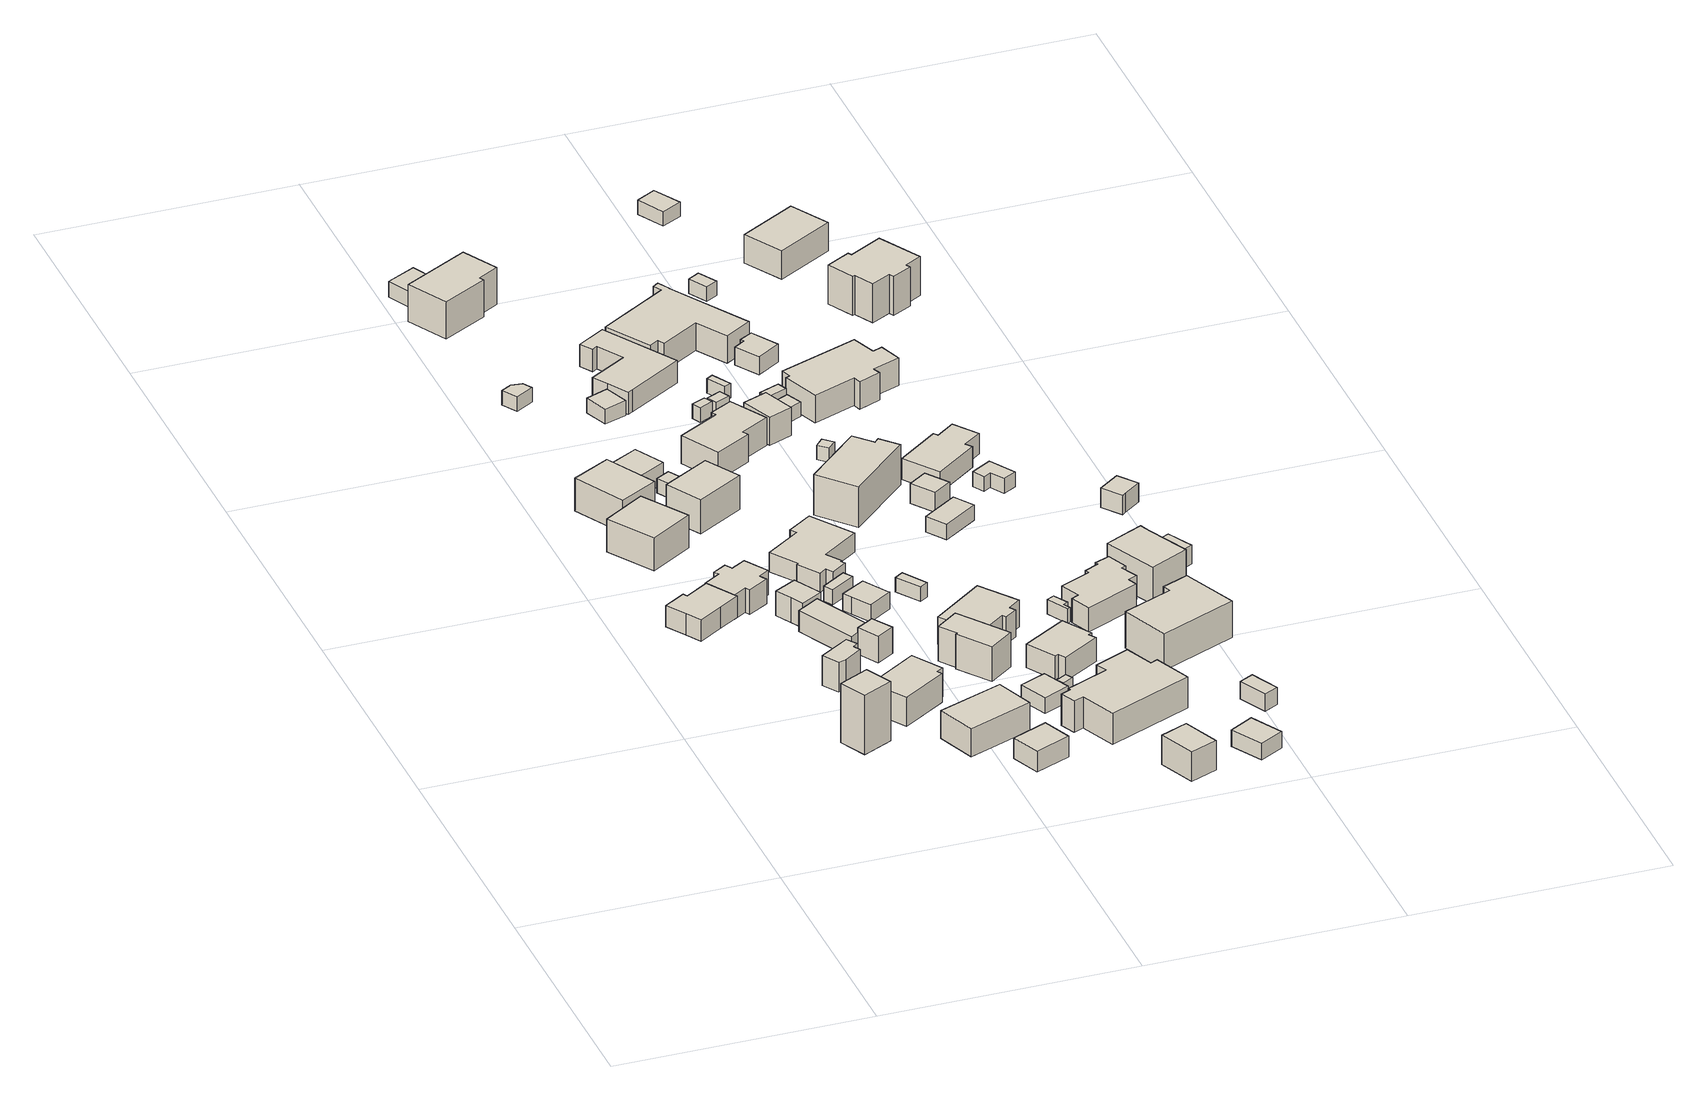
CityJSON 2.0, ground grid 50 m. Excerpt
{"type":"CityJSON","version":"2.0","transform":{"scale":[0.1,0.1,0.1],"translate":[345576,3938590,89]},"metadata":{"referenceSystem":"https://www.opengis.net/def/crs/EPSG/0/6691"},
"CityObjects":{
"building1":{"type":"Building","attributes":{"usage":"411","measuredHeight":12.3,"storeysAboveGround":1,"BuildingIDAttribute.prefecture":"14","BuildingIDAttribute.city":"14151","BuildingDetailAttribute.totalFloorArea":36.2,"BuildingDetailAttribute.buildingFootprintArea":36.2,"BuildingDetailAttribute.buildingStructureType":"601","BuildingDetailAttribute.buildingStructureOrgType":"1","BuildingDetailAttribute.orgUsage":"10","BuildingDetailAttribute.surveyYear":2015},"geometry":[{"type":"Solid","lod":"1","boundaries":[[[[0,1,2,3]],[[2,4,5,3]],[[1,6,4,2]],[[0,7,6,1]],[[3,5,7,0]],[[4,6,7,5]]]]}]},
"building2":{"type":"Building","attributes":{"usage":"411","measuredHeight":6.2,"storeysAboveGround":1,"BuildingIDAttribute.prefecture":"14","BuildingIDAttribute.city":"14151","BuildingDetailAttribute.totalFloorArea":77.52,"BuildingDetailAttribute.buildingFootprintArea":77.52,"BuildingDetailAttribute.buildingStructureType":"601","BuildingDetailAttribute.buildingStructureOrgType":"1","BuildingDetailAttribute.orgUsage":"10","BuildingDetailAttribute.surveyYear":2015},"geometry":[{"type":"Solid","lod":"1","boundaries":[[[[8,9,10,11,12,13,14,15]],[[14,16,17,15]],[[13,18,16,14]],[[12,19,18,13]],[[11,20,19,12]],[[10,21,20,11]],[[9,22,21,10]],[[8,23,22,9]],[[15,17,23,8]],[[16,18,19,20,21,22,23,17]]]]}]},
"building3":{"type":"Building","attributes":{"measuredHeight":6.6,"BuildingIDAttribute.prefecture":"14","BuildingIDAttribute.city":"14151","BuildingDetailAttribute.surveyYear":2015},"geometry":[{"type":"Solid","lod":"1","boundaries":[[[[24,25,26,27,28,29,30]],[[29,31,32,30]],[[28,33,31,29]],[[27,34,33,28]],[[26,35,34,27]],[[25,36,35,26]],[[24,37,36,25]],[[30,32,37,24]],[[31,33,34,35,36,37,32]]]]}]},
"building4":{"type":"Building","attributes":{"usage":"411","measuredHeight":8.2,"storeysAboveGround":1,"BuildingIDAttribute.prefecture":"14","BuildingIDAttribute.city":"14151","BuildingDetailAttribute.totalFloorArea":94.76,"BuildingDetailAttribute.buildingFootprintArea":94.76,"BuildingDetailAttribute.buildingStructureType":"601","BuildingDetailAttribute.buildingStructureOrgType":"1","BuildingDetailAttribute.orgUsage":"10","BuildingDetailAttribute.surveyYear":2015},"geometry":[{"type":"Solid","lod":"1","boundaries":[[[[38,39,40,41]],[[40,42,43,41]],[[39,44,42,40]],[[38,45,44,39]],[[41,43,45,38]],[[42,44,45,43]]]]}]},
"building5":{"type":"Building","attributes":{"usage":"411","measuredHeight":5.9,"storeysAboveGround":1,"BuildingIDAttribute.prefecture":"14","BuildingIDAttribute.city":"14151","BuildingDetailAttribute.totalFloorArea":71.85,"BuildingDetailAttribute.buildingFootprintArea":71.85,"BuildingDetailAttribute.buildingStructureType":"601","BuildingDetailAttribute.buildingStructureOrgType":"1","BuildingDetailAttribute.orgUsage":"10","BuildingDetailAttribute.surveyYear":2015},"geometry":[{"type":"Solid","lod":"1","boundaries":[[[[46,47,48,49,50,51,52,53,54,55,56,57]],[[56,58,59,57]],[[55,60,58,56]],[[54,61,60,55]],[[53,62,61,54]],[[52,63,62,53]],[[51,64,63,52]],[[50,65,64,51]],[[49,66,65,50]],[[48,67,66,49]],[[47,68,67,48]],[[46,69,68,47]],[[57,59,69,46]],[[58,60,61,62,63,64,65,66,67,68,69,59]]]]}]},
"building6":{"type":"Building","attributes":{"usage":"411","measuredHeight":7.7,"storeysAboveGround":1,"BuildingIDAttribute.prefecture":"14","BuildingIDAttribute.city":"14151","BuildingDetailAttribute.totalFloorArea":96.35,"BuildingDetailAttribute.buildingFootprintArea":96.35,"BuildingDetailAttribute.buildingStructureType":"601","BuildingDetailAttribute.buildingStructureOrgType":"1","BuildingDetailAttribute.orgUsage":"10","BuildingDetailAttribute.surveyYear":2015},"geometry":[{"type":"Solid","lod":"1","boundaries":[[[[70,71,72,73]],[[72,74,75,73]],[[71,76,74,72]],[[70,77,76,71]],[[73,75,77,70]],[[74,76,77,75]]]]}]},
"building7":{"type":"Building","attributes":{"usage":"411","measuredHeight":7.9,"storeysAboveGround":1,"BuildingIDAttribute.prefecture":"14","BuildingIDAttribute.city":"14151","BuildingDetailAttribute.totalFloorArea":91.32,"BuildingDetailAttribute.buildingFootprintArea":91.32,"BuildingDetailAttribute.buildingStructureType":"601","BuildingDetailAttribute.buildingStructureOrgType":"1","BuildingDetailAttribute.orgUsage":"10","BuildingDetailAttribute.surveyYear":2015},"geometry":[{"type":"Solid","lod":"1","boundaries":[[[[78,79,80,81,82,83,84,85]],[[84,86,87,85]],[[83,88,86,84]],[[82,89,88,83]],[[81,90,89,82]],[[80,91,90,81]],[[79,92,91,80]],[[78,93,92,79]],[[85,87,93,78]],[[86,88,89,90,91,92,93,87]]]]}]},
"building8":{"type":"Building","attributes":{"usage":"411","measuredHeight":4.9,"storeysAboveGround":1,"BuildingIDAttribute.prefecture":"14","BuildingIDAttribute.city":"14151","BuildingDetailAttribute.totalFloorArea":66.6,"BuildingDetailAttribute.buildingFootprintArea":66.6,"BuildingDetailAttribute.buildingStructureType":"601","BuildingDetailAttribute.buildingStructureOrgType":"1","BuildingDetailAttribute.orgUsage":"10","BuildingDetailAttribute.surveyYear":2015},"geometry":[{"type":"Solid","lod":"1","boundaries":[[[[94,95,96,97,98]],[[97,99,100,98]],[[96,101,99,97]],[[95,102,101,96]],[[94,103,102,95]],[[98,100,103,94]],[[99,101,102,103,100]]]]}]},
"building9":{"type":"Building","attributes":{"usage":"411","measuredHeight":5.6,"storeysAboveGround":1,"BuildingIDAttribute.prefecture":"14","BuildingIDAttribute.city":"14151","BuildingDetailAttribute.totalFloorArea":31.48,"BuildingDetailAttribute.buildingFootprintArea":31.48,"BuildingDetailAttribute.buildingStructureType":"601","BuildingDetailAttribute.buildingStructureOrgType":"1","BuildingDetailAttribute.orgUsage":"10","BuildingDetailAttribute.surveyYear":2015},"geometry":[{"type":"Solid","lod":"1","boundaries":[[[[104,105,106,107,108]],[[107,109,110,108]],[[106,111,109,107]],[[105,112,111,106]],[[104,113,112,105]],[[108,110,113,104]],[[109,111,112,113,110]]]]}]},
"building10":{"type":"Building","attributes":{"usage":"411","measuredHeight":6.5,"storeysAboveGround":1,"BuildingIDAttribute.prefecture":"14","BuildingIDAttribute.city":"14151","BuildingDetailAttribute.totalFloorArea":112.56,"BuildingDetailAttribute.buildingFootprintArea":112.56,"BuildingDetailAttribute.buildingStructureType":"601","BuildingDetailAttribute.buildingStructureOrgType":"1","BuildingDetailAttribute.orgUsage":"10","BuildingDetailAttribute.surveyYear":2015},"geometry":[{"type":"Solid","lod":"1","boundaries":[[[[114,115,116,117]],[[116,118,119,117]],[[115,120,118,116]],[[114,121,120,115]],[[117,119,121,114]],[[118,120,121,119]]]]}]},
"building11":{"type":"Building","attributes":{"usage":"411","measuredHeight":5.7,"storeysAboveGround":1,"BuildingIDAttribute.prefecture":"14","BuildingIDAttribute.city":"14151","BuildingDetailAttribute.totalFloorArea":18.72,"BuildingDetailAttribute.buildingFootprintArea":18.72,"BuildingDetailAttribute.buildingStructureType":"601","BuildingDetailAttribute.buildingStructureOrgType":"1","BuildingDetailAttribute.orgUsage":"10","BuildingDetailAttribute.surveyYear":2015},"geometry":[{"type":"Solid","lod":"1","boundaries":[[[[122,123,124,125,126]],[[125,127,128,126]],[[124,129,127,125]],[[123,130,129,124]],[[122,131,130,123]],[[126,128,131,122]],[[127,129,130,131,128]]]]}]},
"building12":{"type":"Building","attributes":{"usage":"411","measuredHeight":4.6,"storeysAboveGround":1,"BuildingIDAttribute.prefecture":"14","BuildingIDAttribute.city":"14151","BuildingDetailAttribute.totalFloorArea":60.14,"BuildingDetailAttribute.buildingFootprintArea":60.14,"BuildingDetailAttribute.buildingStructureType":"610","BuildingDetailAttribute.buildingStructureOrgType":"2","BuildingDetailAttribute.orgUsage":"10","BuildingDetailAttribute.surveyYear":2015},"geometry":[{"type":"Solid","lod":"1","boundaries":[[[[132,133,134,135]],[[134,136,137,135]],[[133,138,136,134]],[[132,139,138,133]],[[135,137,139,132]],[[136,138,139,137]]]]}]},
"building13":{"type":"Building","attributes":{"measuredHeight":3.2,"BuildingIDAttribute.prefecture":"14","BuildingIDAttribute.city":"14151","BuildingDetailAttribute.surveyYear":2015},"geometry":[{"type":"Solid","lod":"1","boundaries":[[[[140,141,142,143,144]],[[143,145,146,144]],[[142,147,145,143]],[[141,148,147,142]],[[140,149,148,141]],[[144,146,149,140]],[[145,147,148,149,146]]]]}]},
"building14":{"type":"Building","attributes":{"usage":"411","measuredHeight":5,"storeysAboveGround":1,"BuildingIDAttribute.prefecture":"14","BuildingIDAttribute.city":"14151","BuildingDetailAttribute.totalFloorArea":43.66,"BuildingDetailAttribute.buildingFootprintArea":43.66,"BuildingDetailAttribute.buildingStructureType":"601","BuildingDetailAttribute.buildingStructureOrgType":"1","BuildingDetailAttribute.orgUsage":"10","BuildingDetailAttribute.surveyYear":2015},"geometry":[{"type":"Solid","lod":"1","boundaries":[[[[150,151,152,153]],[[152,154,155,153]],[[151,156,154,152]],[[150,157,156,151]],[[153,155,157,150]],[[154,156,157,155]]]]}]},
"building15":{"type":"Building","attributes":{"BuildingIDAttribute.prefecture":"14","BuildingIDAttribute.city":"14151","BuildingDetailAttribute.surveyYear":2015},"geometry":[{"type":"Solid","lod":"1","boundaries":[[[[158,159,160,161]],[[160,162,163,161]],[[159,164,162,160]],[[158,165,164,159]],[[161,163,165,158]],[[162,164,165,163]]]]}]},
"building16":{"type":"Building","attributes":{"usage":"411","measuredHeight":8.3,"storeysAboveGround":2,"BuildingIDAttribute.prefecture":"14","BuildingIDAttribute.city":"14151","BuildingDetailAttribute.totalFloorArea":145.73,"BuildingDetailAttribute.buildingFootprintArea":72.86,"BuildingDetailAttribute.buildingStructureType":"601","BuildingDetailAttribute.buildingStructureOrgType":"1","BuildingDetailAttribute.orgUsage":"10","BuildingDetailAttribute.surveyYear":2015},"geometry":[{"type":"Solid","lod":"1","boundaries":[[[[166,167,168,169]],[[168,170,171,169]],[[167,172,170,168]],[[166,173,172,167]],[[169,171,173,166]],[[170,172,173,171]]]]}]},
"building17":{"type":"Building","attributes":{"measuredHeight":3.4,"BuildingIDAttribute.prefecture":"14","BuildingIDAttribute.city":"14151","BuildingDetailAttribute.surveyYear":2015},"geometry":[{"type":"Solid","lod":"1","boundaries":[[[[174,175,176,177]],[[176,178,179,177]],[[175,180,178,176]],[[174,181,180,175]],[[177,179,181,174]],[[178,180,181,179]]]]}]},
"building18":{"type":"Building","attributes":{"usage":"411","measuredHeight":3.8,"storeysAboveGround":1,"BuildingIDAttribute.prefecture":"14","BuildingIDAttribute.city":"14151","BuildingDetailAttribute.totalFloorArea":31.98,"BuildingDetailAttribute.buildingFootprintArea":31.98,"BuildingDetailAttribute.buildingStructureType":"601","BuildingDetailAttribute.buildingStructureOrgType":"1","BuildingDetailAttribute.orgUsage":"10","BuildingDetailAttribute.surveyYear":2015},"geometry":[{"type":"Solid","lod":"1","boundaries":[[[[182,183,184,185]],[[184,186,187,185]],[[183,188,186,184]],[[182,189,188,183]],[[185,187,189,182]],[[186,188,189,187]]]]}]},
"building19":{"type":"Building","attributes":{"usage":"411","measuredHeight":4.5,"storeysAboveGround":1,"BuildingIDAttribute.prefecture":"14","BuildingIDAttribute.city":"14151","BuildingDetailAttribute.totalFloorArea":53.71,"BuildingDetailAttribute.buildingFootprintArea":53.71,"BuildingDetailAttribute.buildingStructureType":"601","BuildingDetailAttribute.buildingStructureOrgType":"1","BuildingDetailAttribute.orgUsage":"10","BuildingDetailAttribute.surveyYear":2015},"geometry":[{"type":"Solid","lod":"1","boundaries":[[[[190,191,192,193,194,195]],[[194,196,197,195]],[[193,198,196,194]],[[192,199,198,193]],[[191,200,199,192]],[[190,201,200,191]],[[195,197,201,190]],[[196,198,199,200,201,197]]]]}]},
"building20":{"type":"Building","attributes":{"usage":"411","measuredHeight":4.7,"storeysAboveGround":1,"BuildingIDAttribute.prefecture":"14","BuildingIDAttribute.city":"14151","BuildingDetailAttribute.totalFloorArea":154.04,"BuildingDetailAttribute.buildingFootprintArea":154.04,"BuildingDetailAttribute.buildingStructureType":"601","BuildingDetailAttribute.buildingStructureOrgType":"1","BuildingDetailAttribute.orgUsage":"10","BuildingDetailAttribute.surveyYear":2015},"geometry":[{"type":"Solid","lod":"1","boundaries":[[[[202,203,204,205,206,207,208,209,210,211,212,213,214,215]],[[214,216,217,215]],[[213,218,216,214]],[[212,219,218,213]],[[211,220,219,212]],[[210,221,220,211]],[[209,222,221,210]],[[208,223,222,209]],[[207,224,223,208]],[[206,225,224,207]],[[205,226,225,206]],[[204,227,226,205]],[[203,228,227,204]],[[202,229,228,203]],[[215,217,229,202]],[[216,218,219,220,221,222,223,224,225,226,227,228,229,217]]]]}]},
"building21":{"type":"Building","attributes":{"usage":"411","measuredHeight":8.8,"storeysAboveGround":2,"BuildingIDAttribute.prefecture":"14","BuildingIDAttribute.city":"14151","BuildingDetailAttribute.totalFloorArea":213.86,"BuildingDetailAttribute.buildingFootprintArea":106.93,"BuildingDetailAttribute.buildingStructureType":"601","BuildingDetailAttribute.buildingStructureOrgType":"1","BuildingDetailAttribute.orgUsage":"10","BuildingDetailAttribute.surveyYear":2015},"geometry":[{"type":"Solid","lod":"1","boundaries":[[[[230,231,232,233,234,235]],[[234,236,237,235]],[[233,238,236,234]],[[232,239,238,233]],[[231,240,239,232]],[[230,241,240,231]],[[235,237,241,230]],[[236,238,239,240,241,237]]]]}]},
"building22":{"type":"Building","attributes":{"measuredHeight":3.4,"BuildingIDAttribute.prefecture":"14","BuildingIDAttribute.city":"14151","BuildingDetailAttribute.surveyYear":2015},"geometry":[{"type":"Solid","lod":"1","boundaries":[[[[242,243,244,245]],[[244,246,247,245]],[[243,248,246,244]],[[242,249,248,243]],[[245,247,249,242]],[[246,248,249,247]]]]}]},
"building23":{"type":"Building","attributes":{"usage":"411","measuredHeight":7.8,"storeysAboveGround":1,"BuildingIDAttribute.prefecture":"14","BuildingIDAttribute.city":"14151","BuildingDetailAttribute.totalFloorArea":68.75,"BuildingDetailAttribute.buildingFootprintArea":68.75,"BuildingDetailAttribute.buildingStructureType":"601","BuildingDetailAttribute.buildingStructureOrgType":"1","BuildingDetailAttribute.orgUsage":"10","BuildingDetailAttribute.surveyYear":2015},"geometry":[{"type":"Solid","lod":"1","boundaries":[[[[250,251,252,253,254,255,256]],[[255,257,258,256]],[[254,259,257,255]],[[253,260,259,254]],[[252,261,260,253]],[[251,262,261,252]],[[250,263,262,251]],[[256,258,263,250]],[[257,259,260,261,262,263,258]]]]}]},
"building24":{"type":"Building","attributes":{"usage":"411","measuredHeight":6.8,"storeysAboveGround":1,"BuildingIDAttribute.prefecture":"14","BuildingIDAttribute.city":"14151","BuildingDetailAttribute.totalFloorArea":34.5,"BuildingDetailAttribute.buildingFootprintArea":34.5,"BuildingDetailAttribute.buildingStructureType":"601","BuildingDetailAttribute.buildingStructureOrgType":"1","BuildingDetailAttribute.orgUsage":"10","BuildingDetailAttribute.surveyYear":2015},"geometry":[{"type":"Solid","lod":"1","boundaries":[[[[264,265,266,267]],[[266,268,269,267]],[[265,270,268,266]],[[264,271,270,265]],[[267,269,271,264]],[[268,270,271,269]]]]}]},
"building25":{"type":"Building","attributes":{"BuildingIDAttribute.prefecture":"14","BuildingIDAttribute.city":"14151","BuildingDetailAttribute.surveyYear":2015},"geometry":[{"type":"Solid","lod":"1","boundaries":[[[[272,273,274,275]],[[274,276,277,275]],[[273,278,276,274]],[[272,279,278,273]],[[275,277,279,272]],[[276,278,279,277]]]]}]},
"building26":{"type":"Building","attributes":{"measuredHeight":4.7,"BuildingIDAttribute.prefecture":"14","BuildingIDAttribute.city":"14151","BuildingDetailAttribute.surveyYear":2015},"geometry":[{"type":"Solid","lod":"1","boundaries":[[[[280,281,282,283]],[[282,284,285,283]],[[281,286,284,282]],[[280,287,286,281]],[[283,285,287,280]],[[284,286,287,285]]]]}]},
"building27":{"type":"Building","attributes":{"usage":"411","measuredHeight":8.3,"storeysAboveGround":2,"BuildingIDAttribute.prefecture":"14","BuildingIDAttribute.city":"14151","BuildingDetailAttribute.totalFloorArea":202.06,"BuildingDetailAttribute.buildingFootprintArea":101.03,"BuildingDetailAttribute.buildingStructureType":"601","BuildingDetailAttribute.buildingStructureOrgType":"1","BuildingDetailAttribute.orgUsage":"10","BuildingDetailAttribute.surveyYear":2015},"geometry":[{"type":"Solid","lod":"1","boundaries":[[[[288,289,290,291,292,293,294,295,296]],[[295,297,298,296]],[[294,299,297,295]],[[293,300,299,294]],[[292,301,300,293]],[[291,302,301,292]],[[290,303,302,291]],[[289,304,303,290]],[[288,305,304,289]],[[296,298,305,288]],[[297,299,300,301,302,303,304,305,298]]]]}]},
"building28":{"type":"Building","attributes":{"usage":"411","measuredHeight":7.8,"storeysAboveGround":2,"BuildingIDAttribute.prefecture":"14","BuildingIDAttribute.city":"14151","BuildingDetailAttribute.totalFloorArea":236.81,"BuildingDetailAttribute.buildingFootprintArea":118.4,"BuildingDetailAttribute.buildingStructureType":"610","BuildingDetailAttribute.buildingStructureOrgType":"2","BuildingDetailAttribute.orgUsage":"10","BuildingDetailAttribute.surveyYear":2015},"geometry":[{"type":"Solid","lod":"1","boundaries":[[[[306,307,308,309,310,311,312,313]],[[312,314,315,313]],[[311,316,314,312]],[[310,317,316,311]],[[309,318,317,310]],[[308,319,318,309]],[[307,320,319,308]],[[306,321,320,307]],[[313,315,321,306]],[[314,316,317,318,319,320,321,315]]]]}]},
"building29":{"type":"Building","attributes":{"usage":"411","measuredHeight":6.8,"storeysAboveGround":1,"BuildingIDAttribute.prefecture":"14","BuildingIDAttribute.city":"14151","BuildingDetailAttribute.totalFloorArea":48.47,"BuildingDetailAttribute.buildingFootprintArea":48.47,"BuildingDetailAttribute.buildingStructureType":"601","BuildingDetailAttribute.buildingStructureOrgType":"1","BuildingDetailAttribute.orgUsage":"10","BuildingDetailAttribute.surveyYear":2015},"geometry":[{"type":"Solid","lod":"1","boundaries":[[[[322,323,324,325]],[[324,326,327,325]],[[323,328,326,324]],[[322,329,328,323]],[[325,327,329,322]],[[326,328,329,327]]]]}]},
"building30":{"type":"Building","attributes":{"usage":"411","measuredHeight":7.7,"storeysAboveGround":2,"BuildingIDAttribute.prefecture":"14","BuildingIDAttribute.city":"14151","BuildingDetailAttribute.totalFloorArea":273,"BuildingDetailAttribute.buildingFootprintArea":136.5,"BuildingDetailAttribute.buildingStructureType":"601","BuildingDetailAttribute.buildingStructureOrgType":"1","BuildingDetailAttribute.orgUsage":"10","BuildingDetailAttribute.surveyYear":2015},"geometry":[{"type":"Solid","lod":"1","boundaries":[[[[330,331,332,333,334,335,336,337,338,339]],[[338,340,341,339]],[[337,342,340,338]],[[336,343,342,337]],[[335,344,343,336]],[[334,345,344,335]],[[333,346,345,334]],[[332,347,346,333]],[[331,348,347,332]],[[330,349,348,331]],[[339,341,349,330]],[[340,342,343,344,345,346,347,348,349,341]]]]}]},
"building31":{"type":"Building","attributes":{"usage":"411","measuredHeight":8.5,"storeysAboveGround":2,"BuildingIDAttribute.prefecture":"14","BuildingIDAttribute.city":"14151","BuildingDetailAttribute.totalFloorArea":386.48,"BuildingDetailAttribute.buildingFootprintArea":193.24,"BuildingDetailAttribute.buildingStructureType":"601","BuildingDetailAttribute.buildingStructureOrgType":"1","BuildingDetailAttribute.orgUsage":"10","BuildingDetailAttribute.surveyYear":2015},"geometry":[{"type":"Solid","lod":"1","boundaries":[[[[350,351,352,353,354,355,356,357,358,359,360,361]],[[360,362,363,361]],[[359,364,362,360]],[[358,365,364,359]],[[357,366,365,358]],[[356,367,366,357]],[[355,368,367,356]],[[354,369,368,355]],[[353,370,369,354]],[[352,371,370,353]],[[351,372,371,352]],[[350,373,372,351]],[[361,363,373,350]],[[362,364,365,366,367,368,369,370,371,372,373,363]]]]}]},
"building32":{"type":"Building","attributes":{"BuildingIDAttribute.prefecture":"14","BuildingIDAttribute.city":"14151","BuildingDetailAttribute.surveyYear":2015},"geometry":[{"type":"Solid","lod":"1","boundaries":[[[[374,375,376,377]],[[376,378,379,377]],[[375,380,378,376]],[[374,381,380,375]],[[377,379,381,374]],[[378,380,381,379]]]]}]},
"building33":{"type":"Building","attributes":{"usage":"411","measuredHeight":5.9,"storeysAboveGround":1,"BuildingIDAttribute.prefecture":"14","BuildingIDAttribute.city":"14151","BuildingDetailAttribute.totalFloorArea":81.93,"BuildingDetailAttribute.buildingFootprintArea":81.93,"BuildingDetailAttribute.buildingStructureType":"601","BuildingDetailAttribute.buildingStructureOrgType":"1","BuildingDetailAttribute.orgUsage":"10","BuildingDetailAttribute.surveyYear":2015},"geometry":[{"type":"Solid","lod":"1","boundaries":[[[[382,383,384,385,386,387,388,389]],[[388,390,391,389]],[[387,392,390,388]],[[386,393,392,387]],[[385,394,393,386]],[[384,395,394,385]],[[383,396,395,384]],[[382,397,396,383]],[[389,391,397,382]],[[390,392,393,394,395,396,397,391]]]]}]},
"building34":{"type":"Building","attributes":{"BuildingIDAttribute.prefecture":"14","BuildingIDAttribute.city":"14151","BuildingDetailAttribute.surveyYear":2015},"geometry":[{"type":"Solid","lod":"1","boundaries":[[[[398,399,400,401]],[[400,402,403,401]],[[399,404,402,400]],[[398,405,404,399]],[[401,403,405,398]],[[402,404,405,403]]]]}]},
"building35":{"type":"Building","attributes":{"usage":"411","measuredHeight":9.8,"storeysAboveGround":2,"BuildingIDAttribute.prefecture":"14","BuildingIDAttribute.city":"14151","BuildingDetailAttribute.totalFloorArea":235.83,"BuildingDetailAttribute.buildingFootprintArea":117.91,"BuildingDetailAttribute.buildingStructureType":"601","BuildingDetailAttribute.buildingStructureOrgType":"1","BuildingDetailAttribute.orgUsage":"10","BuildingDetailAttribute.surveyYear":2015},"geometry":[{"type":"Solid","lod":"1","boundaries":[[[[406,407,408,409,410,411]],[[410,412,413,411]],[[409,414,412,410]],[[408,415,414,409]],[[407,416,415,408]],[[406,417,416,407]],[[411,413,417,406]],[[412,414,415,416,417,413]]]]}]},
"building36":{"type":"Building","attributes":{"usage":"411","measuredHeight":6.1,"storeysAboveGround":2,"BuildingIDAttribute.prefecture":"14","BuildingIDAttribute.city":"14151","BuildingDetailAttribute.totalFloorArea":68.64,"BuildingDetailAttribute.buildingFootprintArea":34.32,"BuildingDetailAttribute.buildingStructureType":"610","BuildingDetailAttribute.buildingStructureOrgType":"2","BuildingDetailAttribute.orgUsage":"10","BuildingDetailAttribute.surveyYear":2015},"geometry":[{"type":"Solid","lod":"1","boundaries":[[[[418,419,420,421]],[[420,422,423,421]],[[419,424,422,420]],[[418,425,424,419]],[[421,423,425,418]],[[422,424,425,423]]]]}]},
"building37":{"type":"Building","attributes":{"BuildingIDAttribute.prefecture":"14","BuildingIDAttribute.city":"14151","BuildingDetailAttribute.surveyYear":2015},"geometry":[{"type":"Solid","lod":"1","boundaries":[[[[426,427,428,429]],[[428,430,431,429]],[[427,432,430,428]],[[426,433,432,427]],[[429,431,433,426]],[[430,432,433,431]]]]}]},
"building38":{"type":"Building","attributes":{"BuildingIDAttribute.prefecture":"14","BuildingIDAttribute.city":"14151","BuildingDetailAttribute.surveyYear":2015},"geometry":[{"type":"Solid","lod":"1","boundaries":[[[[434,435,436,437]],[[436,438,439,437]],[[435,440,438,436]],[[434,441,440,435]],[[437,439,441,434]],[[438,440,441,439]]]]}]},
"building39":{"type":"Building","attributes":{"measuredHeight":4.2,"BuildingIDAttribute.prefecture":"14","BuildingIDAttribute.city":"14151","BuildingDetailAttribute.surveyYear":2015},"geometry":[{"type":"Solid","lod":"1","boundaries":[[[[442,443,444,445,446,447]],[[446,448,449,447]],[[445,450,448,446]],[[444,451,450,445]],[[443,452,451,444]],[[442,453,452,443]],[[447,449,453,442]],[[448,450,451,452,453,449]]]]}]},
"building40":{"type":"Building","attributes":{"usage":"411","measuredHeight":3.5,"storeysAboveGround":1,"BuildingIDAttribute.prefecture":"14","BuildingIDAttribute.city":"14151","BuildingDetailAttribute.totalFloorArea":38.87,"BuildingDetailAttribute.buildingFootprintArea":38.87,"BuildingDetailAttribute.buildingStructureType":"601","BuildingDetailAttribute.buildingStructureOrgType":"1","BuildingDetailAttribute.orgUsage":"10","BuildingDetailAttribute.surveyYear":2015},"geometry":[{"type":"Solid","lod":"1","boundaries":[[[[454,455,456,457]],[[456,458,459,457]],[[455,460,458,456]],[[454,461,460,455]],[[457,459,461,454]],[[458,460,461,459]]]]}]},
"building41":{"type":"Building","attributes":{"usage":"411","measuredHeight":8.7,"storeysAboveGround":2,"BuildingIDAttribute.prefecture":"14","BuildingIDAttribute.city":"14151","BuildingDetailAttribute.totalFloorArea":412.82,"BuildingDetailAttribute.buildingFootprintArea":206.41,"BuildingDetailAttribute.buildingStructureType":"601","BuildingDetailAttribute.buildingStructureOrgType":"1","BuildingDetailAttribute.orgUsage":"10","BuildingDetailAttribute.surveyYear":2015},"geometry":[{"type":"Solid","lod":"1","boundaries":[[[[462,463,464,465,466,467,468,469,470,471,472,473]],[[472,474,475,473]],[[471,476,474,472]],[[470,477,476,471]],[[469,478,477,470]],[[468,479,478,469]],[[467,480,479,468]],[[466,481,480,467]],[[465,482,481,466]],[[464,483,482,465]],[[463,484,483,464]],[[462,485,484,463]],[[473,475,485,462]],[[474,476,477,478,479,480,481,482,483,484,485,475]]]]}]},
"building42":{"type":"Building","attributes":{"usage":"411","storeysAboveGround":2,"BuildingIDAttribute.prefecture":"14","BuildingIDAttribute.city":"14151","BuildingDetailAttribute.totalFloorArea":20.31,"BuildingDetailAttribute.buildingFootprintArea":10.16,"BuildingDetailAttribute.buildingStructureType":"610","BuildingDetailAttribute.buildingStructureOrgType":"2","BuildingDetailAttribute.orgUsage":"10","BuildingDetailAttribute.surveyYear":2015},"geometry":[{"type":"Solid","lod":"1","boundaries":[[[[486,487,488,489]],[[488,490,491,489]],[[487,492,490,488]],[[486,493,492,487]],[[489,491,493,486]],[[490,492,493,491]]]]}]},
"building43":{"type":"Building","attributes":{"BuildingIDAttribute.prefecture":"14","BuildingIDAttribute.city":"14151","BuildingDetailAttribute.surveyYear":2015},"geometry":[{"type":"Solid","lod":"1","boundaries":[[[[494,495,496,497]],[[496,498,499,497]],[[495,500,498,496]],[[494,501,500,495]],[[497,499,501,494]],[[498,500,501,499]]]]}]},
"building44":{"type":"Building","attributes":{"usage":"451","measuredHeight":3.7,"storeysAboveGround":1,"BuildingIDAttribute.prefecture":"14","BuildingIDAttribute.city":"14151","BuildingDetailAttribute.totalFloorArea":37.58,"BuildingDetailAttribute.buildingFootprintArea":37.58,"BuildingDetailAttribute.buildingStructureType":"610","BuildingDetailAttribute.buildingStructureOrgType":"2","BuildingDetailAttribute.orgUsage":"200","BuildingDetailAttribute.surveyYear":2015},"geometry":[{"type":"Solid","lod":"1","boundaries":[[[[502,503,504,505]],[[504,506,507,505]],[[503,508,506,504]],[[502,509,508,503]],[[505,507,509,502]],[[506,508,509,507]]]]}]},
"building45":{"type":"Building","attributes":{"usage":"411","measuredHeight":4.5,"storeysAboveGround":1,"BuildingIDAttribute.prefecture":"14","BuildingIDAttribute.city":"14151","BuildingDetailAttribute.totalFloorArea":23.97,"BuildingDetailAttribute.buildingFootprintArea":23.97,"BuildingDetailAttribute.buildingStructureType":"601","BuildingDetailAttribute.buildingStructureOrgType":"1","BuildingDetailAttribute.orgUsage":"10","BuildingDetailAttribute.surveyYear":2015},"geometry":[{"type":"Solid","lod":"1","boundaries":[[[[510,511,512,513]],[[512,514,515,513]],[[511,516,514,512]],[[510,517,516,511]],[[513,515,517,510]],[[514,516,517,515]]]]}]},
"building46":{"type":"Building","attributes":{"usage":"411","measuredHeight":9.1,"storeysAboveGround":2,"BuildingIDAttribute.prefecture":"14","BuildingIDAttribute.city":"14151","BuildingDetailAttribute.totalFloorArea":198.84,"BuildingDetailAttribute.buildingFootprintArea":99.42,"BuildingDetailAttribute.buildingStructureType":"601","BuildingDetailAttribute.buildingStructureOrgType":"1","BuildingDetailAttribute.orgUsage":"10","BuildingDetailAttribute.surveyYear":2015},"geometry":[{"type":"Solid","lod":"1","boundaries":[[[[518,519,520,521,522,523,524,525,526,527,528,529,530,531]],[[530,532,533,531]],[[529,534,532,530]],[[528,535,534,529]],[[527,536,535,528]],[[526,537,536,527]],[[525,538,537,526]],[[524,539,538,525]],[[523,540,539,524]],[[522,541,540,523]],[[521,542,541,522]],[[520,543,542,521]],[[519,544,543,520]],[[518,545,544,519]],[[531,533,545,518]],[[532,534,535,536,537,538,539,540,541,542,543,544,545,533]]]]}]},
"building47":{"type":"Building","attributes":{"usage":"411","measuredHeight":4.4,"storeysAboveGround":1,"BuildingIDAttribute.prefecture":"14","BuildingIDAttribute.city":"14151","BuildingDetailAttribute.totalFloorArea":32.95,"BuildingDetailAttribute.buildingFootprintArea":32.95,"BuildingDetailAttribute.buildingStructureType":"601","BuildingDetailAttribute.buildingStructureOrgType":"1","BuildingDetailAttribute.orgUsage":"10","BuildingDetailAttribute.surveyYear":2015},"geometry":[{"type":"Solid","lod":"1","boundaries":[[[[546,547,548,549,550,551]],[[550,552,553,551]],[[549,554,552,550]],[[548,555,554,549]],[[547,556,555,548]],[[546,557,556,547]],[[551,553,557,546]],[[552,554,555,556,557,553]]]]}]},
"building48":{"type":"Building","attributes":{"usage":"411","measuredHeight":3.8,"storeysAboveGround":1,"BuildingIDAttribute.prefecture":"14","BuildingIDAttribute.city":"14151","BuildingDetailAttribute.totalFloorArea":19.51,"BuildingDetailAttribute.buildingFootprintArea":19.51,"BuildingDetailAttribute.buildingStructureType":"610","BuildingDetailAttribute.buildingStructureOrgType":"2","BuildingDetailAttribute.orgUsage":"10","BuildingDetailAttribute.surveyYear":2015},"geometry":[{"type":"Solid","lod":"1","boundaries":[[[[558,559,560,561]],[[560,562,563,561]],[[559,564,562,560]],[[558,565,564,559]],[[561,563,565,558]],[[562,564,565,563]]]]}]},
"building49":{"type":"Building","attributes":{"usage":"411","measuredHeight":9.5,"storeysAboveGround":2,"BuildingIDAttribute.prefecture":"14","BuildingIDAttribute.city":"14151","BuildingDetailAttribute.totalFloorArea":297.04,"BuildingDetailAttribute.buildingFootprintArea":148.52,"BuildingDetailAttribute.buildingStructureType":"601","BuildingDetailAttribute.buildingStructureOrgType":"1","BuildingDetailAttribute.orgUsage":"10","BuildingDetailAttribute.surveyYear":2015},"geometry":[{"type":"Solid","lod":"1","boundaries":[[[[566,567,568,569,570,571]],[[570,572,573,571]],[[569,574,572,570]],[[568,575,574,569]],[[567,576,575,568]],[[566,577,576,567]],[[571,573,577,566]],[[572,574,575,576,577,573]]]]}]},
"building50":{"type":"Building","attributes":{"usage":"411","measuredHeight":5.9,"storeysAboveGround":2,"BuildingIDAttribute.prefecture":"14","BuildingIDAttribute.city":"14151","BuildingDetailAttribute.totalFloorArea":184.58,"BuildingDetailAttribute.buildingFootprintArea":92.29,"BuildingDetailAttribute.buildingStructureType":"601","BuildingDetailAttribute.buildingStructureOrgType":"1","BuildingDetailAttribute.orgUsage":"10","BuildingDetailAttribute.surveyYear":2015},"geometry":[{"type":"Solid","lod":"1","boundaries":[[[[578,579,580,581,582,583,584,585]],[[584,586,587,585]],[[583,588,586,584]],[[582,589,588,583]],[[581,590,589,582]],[[580,591,590,581]],[[579,592,591,580]],[[578,593,592,579]],[[585,587,593,578]],[[586,588,589,590,591,592,593,587]]]]}]},
"building51":{"type":"Building","attributes":{"usage":"411","measuredHeight":7.2,"storeysAboveGround":2,"BuildingIDAttribute.prefecture":"14","BuildingIDAttribute.city":"14151","BuildingDetailAttribute.totalFloorArea":319.61,"BuildingDetailAttribute.buildingFootprintArea":159.81,"BuildingDetailAttribute.buildingStructureType":"601","BuildingDetailAttribute.buildingStructureOrgType":"1","BuildingDetailAttribute.orgUsage":"10","BuildingDetailAttribute.surveyYear":2015},"geometry":[{"type":"Solid","lod":"1","boundaries":[[[[594,595,596,597,598,599,600,601,602,603,604,605]],[[604,606,607,605]],[[603,608,606,604]],[[602,609,608,603]],[[601,610,609,602]],[[600,611,610,601]],[[599,612,611,600]],[[598,613,612,599]],[[597,614,613,598]],[[596,615,614,597]],[[595,616,615,596]],[[594,617,616,595]],[[605,607,617,594]],[[606,608,609,610,611,612,613,614,615,616,617,607]]]]}]},
"building52":{"type":"Building","attributes":{"usage":"451","storeysAboveGround":1,"BuildingIDAttribute.prefecture":"14","BuildingIDAttribute.city":"14151","BuildingDetailAttribute.totalFloorArea":11.39,"BuildingDetailAttribute.buildingFootprintArea":11.39,"BuildingDetailAttribute.buildingStructureType":"601","BuildingDetailAttribute.buildingStructureOrgType":"1","BuildingDetailAttribute.orgUsage":"200","BuildingDetailAttribute.surveyYear":2015},"geometry":[{"type":"Solid","lod":"1","boundaries":[[[[618,619,620,621]],[[620,622,623,621]],[[619,624,622,620]],[[618,625,624,619]],[[621,623,625,618]],[[622,624,625,623]]]]}]},
"building53":{"type":"Building","attributes":{"usage":"411","measuredHeight":3.2,"storeysAboveGround":1,"BuildingIDAttribute.prefecture":"14","BuildingIDAttribute.city":"14151","BuildingDetailAttribute.totalFloorArea":21.77,"BuildingDetailAttribute.buildingFootprintArea":21.77,"BuildingDetailAttribute.buildingStructureType":"601","BuildingDetailAttribute.buildingStructureOrgType":"1","BuildingDetailAttribute.orgUsage":"10","BuildingDetailAttribute.surveyYear":2015},"geometry":[{"type":"Solid","lod":"1","boundaries":[[[[626,627,628,629,630,631]],[[630,632,633,631]],[[629,634,632,630]],[[628,635,634,629]],[[627,636,635,628]],[[626,637,636,627]],[[631,633,637,626]],[[632,634,635,636,637,633]]]]}]},
"building54":{"type":"Building","attributes":{"usage":"411","measuredHeight":8.3,"storeysAboveGround":2,"BuildingIDAttribute.prefecture":"14","BuildingIDAttribute.city":"14151","BuildingDetailAttribute.totalFloorArea":162.36,"BuildingDetailAttribute.buildingFootprintArea":81.18,"BuildingDetailAttribute.buildingStructureType":"601","BuildingDetailAttribute.buildingStructureOrgType":"1","BuildingDetailAttribute.orgUsage":"10","BuildingDetailAttribute.surveyYear":2015},"geometry":[{"type":"Solid","lod":"1","boundaries":[[[[638,639,640,641,642,643]],[[642,644,645,643]],[[641,646,644,642]],[[640,647,646,641]],[[639,648,647,640]],[[638,649,648,639]],[[643,645,649,638]],[[644,646,647,648,649,645]]]]}]},
"building55":{"type":"Building","attributes":{"BuildingIDAttribute.prefecture":"14","BuildingIDAttribute.city":"14151","BuildingDetailAttribute.surveyYear":2015},"geometry":[{"type":"Solid","lod":"1","boundaries":[[[[650,651,652,653]],[[652,654,655,653]],[[651,656,654,652]],[[650,657,656,651]],[[653,655,657,650]],[[654,656,657,655]]]]}]},
"building56":{"type":"Building","attributes":{"usage":"411","measuredHeight":4.3,"storeysAboveGround":1,"BuildingIDAttribute.prefecture":"14","BuildingIDAttribute.city":"14151","BuildingDetailAttribute.totalFloorArea":31.32,"BuildingDetailAttribute.buildingFootprintArea":31.32,"BuildingDetailAttribute.buildingStructureType":"601","BuildingDetailAttribute.buildingStructureOrgType":"1","BuildingDetailAttribute.orgUsage":"10","BuildingDetailAttribute.surveyYear":2015},"geometry":[{"type":"Solid","lod":"1","boundaries":[[[[658,659,660,661,662,663]],[[662,664,665,663]],[[661,666,664,662]],[[660,667,666,661]],[[659,668,667,660]],[[658,669,668,659]],[[663,665,669,658]],[[664,666,667,668,669,665]]]]}]},
"building57":{"type":"Building","attributes":{"measuredHeight":4.5,"BuildingIDAttribute.prefecture":"14","BuildingIDAttribute.city":"14151","BuildingDetailAttribute.surveyYear":2015},"geometry":[{"type":"Solid","lod":"1","boundaries":[[[[670,671,672,673,674]],[[673,675,676,674]],[[672,677,675,673]],[[671,678,677,672]],[[670,679,678,671]],[[674,676,679,670]],[[675,677,678,679,676]]]]}]},
"building58":{"type":"Building","attributes":{"usage":"411","measuredHeight":7.8,"storeysAboveGround":2,"BuildingIDAttribute.prefecture":"14","BuildingIDAttribute.city":"14151","BuildingDetailAttribute.totalFloorArea":185.93,"BuildingDetailAttribute.buildingFootprintArea":92.96,"BuildingDetailAttribute.buildingStructureType":"601","BuildingDetailAttribute.buildingStructureOrgType":"1","BuildingDetailAttribute.orgUsage":"10","BuildingDetailAttribute.surveyYear":2015},"geometry":[{"type":"Solid","lod":"1","boundaries":[[[[680,681,682,683]],[[682,684,685,683]],[[681,686,684,682]],[[680,687,686,681]],[[683,685,687,680]],[[684,686,687,685]]]]}]},
"building59":{"type":"Building","attributes":{"usage":"411","measuredHeight":9.3,"storeysAboveGround":2,"BuildingIDAttribute.prefecture":"14","BuildingIDAttribute.city":"14151","BuildingDetailAttribute.totalFloorArea":238.24,"BuildingDetailAttribute.buildingFootprintArea":119.12,"BuildingDetailAttribute.buildingStructureType":"601","BuildingDetailAttribute.buildingStructureOrgType":"1","BuildingDetailAttribute.orgUsage":"10","BuildingDetailAttribute.surveyYear":2015},"geometry":[{"type":"Solid","lod":"1","boundaries":[[[[688,689,690,691,692,693,694,695,696,697,698,699]],[[698,700,701,699]],[[697,702,700,698]],[[696,703,702,697]],[[695,704,703,696]],[[694,705,704,695]],[[693,706,705,694]],[[692,707,706,693]],[[691,708,707,692]],[[690,709,708,691]],[[689,710,709,690]],[[688,711,710,689]],[[699,701,711,688]],[[700,702,703,704,705,706,707,708,709,710,711,701]]]]}]}
},
"vertices":[
[276,314,79],[302,261,79],[243,232,79],[217,285,79],[243,232,202],[217,285,202],[302,261,202],[276,314,202],
[203,784,55],[161,758,55],[115,729,55],[97,759,55],[73,797,55],[115,823,55],[120,815,55],[166,844,55],[120,815,99],[166,844,99],[115,823,99],[73,797,99],[97,759,99],[115,729,99],[161,758,99],[203,784,99],
[336,526,59],[326,519,59],[334,506,59],[297,481,59],[283,478,59],[263,509,59],[322,547,59],[263,509,121],[322,547,121],[283,478,121],[297,481,121],[334,506,121],[326,519,121],[336,526,121],
[124,997,45],[67,1087,45],[150,1140,45],[208,1050,45],[150,1140,113],[208,1050,113],[67,1087,113],[124,997,113],
[168,853,43],[200,873,43],[194,882,43],[221,898,43],[230,884,43],[258,901,43],[287,855,43],[266,842,43],[274,828,43],[234,804,43],[228,813,43],[203,797,43],[228,813,94],[203,797,94],[234,804,94],[274,828,94],[266,842,94],[287,855,94],[258,901,94],[230,884,94],[221,898,94],[194,882,94],[200,873,94],[168,853,94],
[63,1241,42],[138,1282,42],[192,1182,42],[117,1141,42],[192,1182,110],[117,1141,110],[138,1282,110],[63,1241,110],
[413,458,60],[450,399,60],[437,391,60],[443,382,60],[356,326,60],[325,374,60],[332,379,60],[320,398,60],[332,379,120],[320,398,120],[325,374,120],[356,326,120],[443,382,120],[437,391,120],[450,399,120],[413,458,120],
[293,712,48],[337,739,48],[394,623,48],[365,606,48],[350,595,48],[365,606,92],[350,595,92],[394,623,92],[337,739,92],[293,712,92],
[307,730,42],[293,756,42],[276,786,42],[320,810,42],[350,755,42],[320,810,93],[350,755,93],[276,786,93],[293,756,93],[307,730,93],
[534,334,48],[563,257,48],[435,209,48],[406,286,48],[435,209,106],[406,286,106],[563,257,106],[534,334,106],
[389,566,47],[365,606,47],[394,623,47],[399,627,47],[424,587,47],[399,627,102],[424,587,102],[394,623,102],[365,606,102],[389,566,102],
[212,1340,38],[244,1281,38],[165,1238,38],[133,1297,38],[165,1238,82],[133,1297,82],[244,1281,82],[212,1340,82],
[89,1613,29],[71,1643,29],[92,1655,29],[114,1652,29],[125,1634,29],[114,1652,59],[125,1634,59],[92,1655,59],[71,1643,59],[89,1613,59],
[522,107,57],[499,164,57],[569,193,57],[592,136,57],[569,193,100],[592,136,100],[499,164,100],[522,107,100],
[222,1254,39],[249,1269,39],[269,1234,39],[242,1219,39],[269,1234,69],[242,1219,69],[249,1269,69],[222,1254,69],
[302,1224,36],[342,1155,36],[249,1101,36],[209,1170,36],[249,1101,107],[209,1170,107],[342,1155,107],[302,1224,107],
[376,813,36],[424,844,36],[436,826,36],[387,795,36],[436,826,67],[387,795,67],[424,844,67],[376,813,67],
[31,2017,25],[9,2061,25],[66,2090,25],[88,2045,25],[66,2090,58],[88,2045,58],[9,2061,58],[31,2017,58],
[430,718,36],[407,755,36],[397,771,36],[445,800,36],[473,754,36],[477,748,36],[473,754,71],[477,748,71],[445,800,71],[397,771,71],[407,755,71],[430,718,71],
[484,950,36],[411,899,36],[431,870,36],[428,868,36],[434,860,36],[403,838,36],[394,852,36],[380,842,36],[351,884,36],[355,887,36],[319,939,36],[388,987,36],[380,999,36],[428,1032,36],[380,999,76],[428,1032,76],[388,987,76],[319,939,76],[355,887,76],[351,884,76],[380,842,76],[394,852,76],[403,838,76],[434,860,76],[428,868,76],[431,870,76],[411,899,76],[484,950,76],
[143,2043,24],[181,1974,24],[141,1951,24],[145,1942,24],[57,1894,24],[14,1973,24],[57,1894,101],[14,1973,101],[145,1942,101],[141,1951,101],[181,1974,101],[143,2043,101],
[246,1580,31],[264,1532,31],[220,1516,31],[202,1563,31],[220,1516,62],[202,1563,62],[264,1532,62],[246,1580,62],
[514,508,42],[518,510,42],[494,543,42],[538,576,42],[571,531,42],[608,480,42],[560,445,42],[608,480,114],[560,445,114],[571,531,114],[538,576,114],[494,543,114],[518,510,114],[514,508,114],
[585,364,44],[637,386,44],[662,331,44],[610,308,44],[662,331,77],[610,308,77],[637,386,77],[585,364,77],
[537,753,36],[506,799,36],[523,810,36],[553,763,36],[523,810,66],[553,763,66],[506,799,66],[537,753,66],
[673,375,44],[681,360,44],[660,349,44],[652,363,44],[660,349,74],[652,363,74],[681,360,74],[673,375,74],
[618,682,37],[671,610,37],[646,592,37],[654,581,37],[630,564,37],[625,571,37],[571,531,37],[538,576,37],[516,606,37],[538,576,93],[516,606,93],[571,531,93],[625,571,93],[630,564,93],[654,581,93],[646,592,93],[671,610,93],[618,682,93],
[381,1410,25],[425,1434,25],[467,1360,25],[411,1329,25],[417,1318,25],[346,1278,25],[304,1354,25],[386,1400,25],[304,1354,83],[386,1400,83],[346,1278,83],[417,1318,83],[411,1329,83],[467,1360,83],[425,1434,83],[381,1410,83],
[745,74,45],[799,97,45],[829,24,45],[775,2,45],[829,24,106],[775,2,106],[799,97,106],[745,74,106],
[391,1614,25],[282,1548,25],[272,1542,25],[248,1583,25],[230,1611,25],[304,1656,25],[273,1707,25],[263,1700,25],[247,1725,25],[302,1759,25],[247,1725,71],[302,1759,71],[263,1700,71],[273,1707,71],[304,1656,71],[230,1611,71],[248,1583,71],[272,1542,71],[282,1548,71],[391,1614,71],
[690,178,38],[660,248,38],[640,240,38],[627,270,38],[647,279,38],[645,284,38],[729,320,38],[719,342,38],[788,372,38],[812,316,38],[826,322,38],[857,249,38],[826,322,103],[857,249,103],[812,316,103],[788,372,103],[719,342,103],[729,320,103],[645,284,103],[647,279,103],[627,270,103],[640,240,103],[660,248,103],[690,178,103],
[408,1479,30],[380,1466,30],[372,1484,30],[399,1496,30],[372,1484,60],[399,1496,60],[380,1466,60],[408,1479,60],
[724,533,35],[759,476,35],[752,472,35],[761,458,35],[687,413,35],[678,428,35],[671,424,35],[637,480,35],[671,424,84],[637,480,84],[678,428,84],[687,413,84],[761,458,84],[752,472,84],[759,476,84],[724,533,84],
[435,1515,25],[445,1494,25],[416,1481,25],[407,1502,25],[416,1481,55],[407,1502,55],[445,1494,55],[435,1515,55],
[529,1052,19],[468,1119,19],[576,1220,19],[608,1186,19],[617,1195,19],[648,1162,19],[617,1195,103],[648,1162,103],[608,1186,103],[576,1220,103],[468,1119,103],[529,1052,103],
[521,1381,23],[473,1361,23],[447,1425,23],[496,1444,23],[447,1425,81],[496,1444,81],[473,1361,81],[521,1381,81],
[428,1563,25],[441,1571,25],[462,1534,25],[449,1527,25],[462,1534,55],[449,1527,55],[441,1571,55],[428,1563,55],
[537,1294,19],[553,1311,19],[571,1294,19],[555,1277,19],[571,1294,49],[555,1277,49],[553,1311,49],[537,1294,49],
[738,651,27],[753,659,27],[769,630,27],[760,625,27],[767,611,27],[761,608,27],[767,611,57],[761,608,57],[760,625,57],[769,630,57],[753,659,57],[738,651,57],
[970,71,34],[923,45,34],[888,107,34],[935,134,34],[888,107,68],[935,134,68],[923,45,68],[970,71,68],
[554,1692,16],[501,1660,16],[464,1720,16],[388,1674,16],[380,1687,16],[362,1676,16],[309,1762,16],[445,1846,16],[435,1862,16],[447,1870,16],[461,1846,16],[460,1846,16],[461,1846,73],[460,1846,73],[447,1870,73],[435,1862,73],[445,1846,73],[309,1762,73],[362,1676,73],[380,1687,73],[388,1674,73],[464,1720,73],[501,1660,73],[554,1692,73],
[559,1437,22],[531,1424,22],[517,1456,22],[545,1469,22],[517,1456,52],[545,1469,52],[531,1424,52],[559,1437,52],
[542,1508,22],[550,1488,22],[510,1472,22],[502,1492,22],[510,1472,52],[502,1492,52],[550,1488,52],[542,1508,52],
[703,1041,21],[728,1003,21],[660,957,21],[634,995,21],[660,957,53],[634,995,53],[728,1003,53],[703,1041,53],
[642,1097,20],[678,1122,20],[709,1078,20],[673,1053,20],[709,1078,61],[673,1053,61],[678,1122,61],[642,1097,61],
[787,570,26],[770,610,26],[784,617,26],[767,656,26],[828,683,26],[824,691,26],[853,704,26],[850,710,26],[880,722,26],[897,682,26],[888,678,26],[904,644,26],[886,636,26],[894,617,26],[886,636,76],[894,617,76],[904,644,76],[888,678,76],[897,682,76],[880,722,76],[850,710,76],[853,704,76],[824,691,76],[828,683,76],[767,656,76],[784,617,76],[770,610,76],[787,570,76],
[588,1633,16],[541,1604,16],[512,1650,16],[534,1664,16],[530,1671,16],[556,1686,16],[530,1671,53],[556,1686,53],[534,1664,53],[512,1650,53],[541,1604,53],[588,1633,53],
[959,258,31],[987,272,31],[1014,217,31],[986,203,31],[1014,217,67],[986,203,67],[987,272,67],[959,258,67],
[869,403,25],[830,498,25],[928,539,25],[922,554,25],[974,576,25],[1020,467,25],[974,576,101],[1020,467,101],[922,554,101],[928,539,101],[830,498,101],[869,403,101],
[706,1117,17],[657,1183,17],[739,1244,17],[745,1236,17],[781,1263,17],[815,1217,17],[780,1191,17],[789,1179,17],[780,1191,60],[789,1179,60],[815,1217,60],[781,1263,60],[745,1236,60],[739,1244,60],[657,1183,60],[706,1117,60],
[709,1573,15],[727,1525,15],[746,1532,15],[762,1487,15],[707,1467,15],[713,1452,15],[669,1435,15],[664,1450,15],[579,1418,15],[551,1493,15],[560,1496,15],[553,1516,15],[560,1496,72],[553,1516,72],[551,1493,72],[579,1418,72],[664,1450,72],[669,1435,72],[713,1452,72],[707,1467,72],[762,1487,72],[746,1532,72],[727,1525,72],[709,1573,72],
[562,1882,16],[539,1869,16],[518,1906,16],[541,1919,16],[518,1906,46],[541,1919,46],[539,1869,46],[562,1882,46],
[836,1088,19],[810,1073,19],[794,1100,19],[779,1091,19],[766,1114,19],[806,1138,19],[766,1114,50],[806,1138,50],[779,1091,50],[794,1100,50],[810,1073,50],[836,1088,50],
[928,627,21],[880,731,21],[918,749,21],[956,767,21],[964,748,21],[1004,663,21],[964,748,98],[1004,663,98],[956,767,98],[918,749,98],[880,731,98],[928,627,98],
[525,2190,15],[563,2211,15],[593,2158,15],[554,2137,15],[593,2158,45],[554,2137,45],[563,2211,45],[525,2190,45],
[992,710,19],[973,748,19],[966,761,19],[1015,786,19],[1035,747,19],[1041,736,19],[1035,747,58],[1041,736,58],[1015,786,58],[966,761,58],[973,748,58],[992,710,58],
[991,942,17],[984,937,17],[956,974,17],[997,1004,17],[1025,968,17],[997,1004,57],[1025,968,57],[956,974,57],[984,937,57],[991,942,57],
[759,2040,11],[802,1965,11],[692,1902,11],[648,1977,11],[692,1902,70],[648,1977,70],[802,1965,70],[759,2040,70],
[789,1826,8],[793,1819,8],[858,1855,8],[905,1772,8],[872,1753,8],[877,1745,8],[838,1724,8],[833,1734,8],[795,1713,8],[774,1751,8],[770,1749,8],[742,1800,8],[770,1749,89],[742,1800,89],[774,1751,89],[795,1713,89],[833,1734,89],[838,1724,89],[877,1745,89],[872,1753,89],[905,1772,89],[858,1855,89],[793,1819,89],[789,1826,89]
]}
